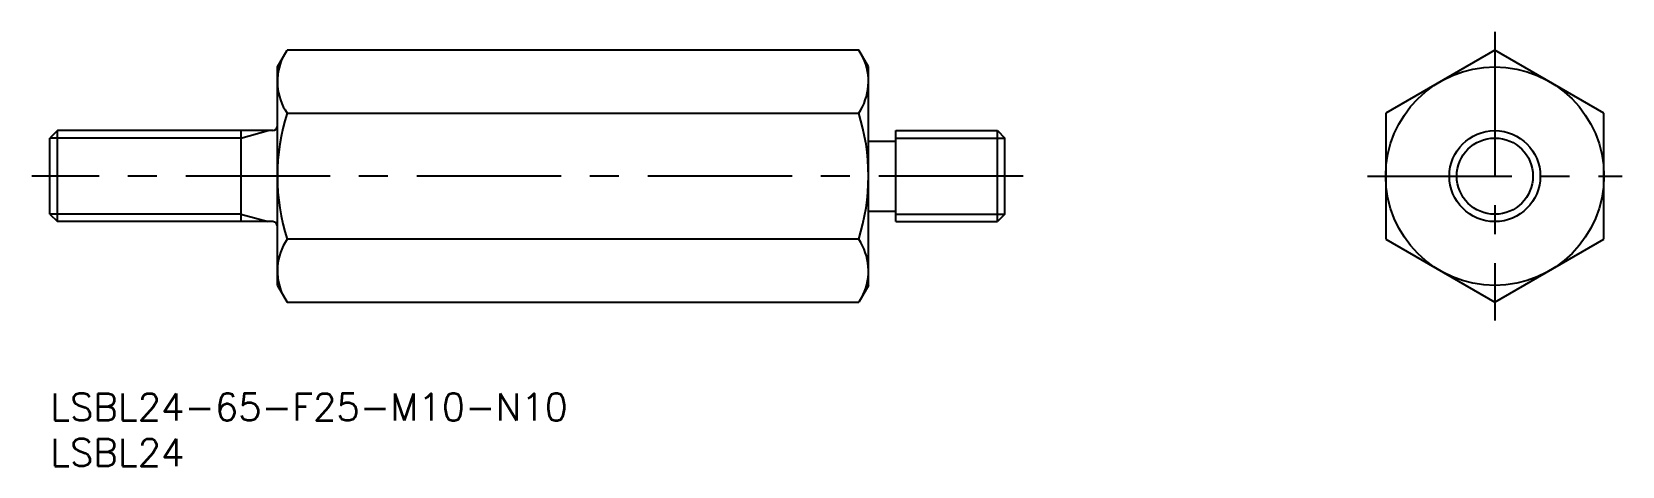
# Model space of a CAD drawing. Extents: x -2 to 173, y -8 to 40.
import ezdxf

# ---------------------------------------------------------------- set-up
doc = ezdxf.new("R2010")
doc.units = 0
doc.header["$LTSCALE"] = 0.5
doc.linetypes.add('CENTER', pattern=[50.8, 31.75, -6.35, 6.35, -6.35])
for name, color, linetype in [('MSM_CENTER', 1, 'CENTER'), ('MSM_CONTINUOUS', 7, 'CONTINUOUS'), ('MSM_NARROW', 5, 'CONTINUOUS'), ('MSM_PART_NUMBER', 7, 'CONTINUOUS')]:
    doc.layers.add(name, color=color, linetype=linetype)
doc.styles.get("Standard").update_dxf_attribs({"font": 'txt.shx', "height": 3, "bigfont": 'bigfont.shx'})

# ---------------------------------------------------------------- blocks, each defined once
blk = doc.blocks.new('*U4')
at = {"layer": 'MSM_PART_NUMBER'}
blk.add_text('LSBL24-65-F25-M10-N10', height=3, dxfattribs=at).set_placement((0, -3))
blk = doc.blocks.new('*U5')
at = {"layer": 'MSM_PART_NUMBER'}
blk.add_text('LSBL24', height=3, dxfattribs=at).set_placement((0, -8))

msp = doc.modelspace()

# ---------------------------------------------------------------- linework, layer by layer
at = {"layer": 'MSM_CENTER'}
for p, q in [((158.88, 39.71), (158.88, 8)), ((107, 23.86), (-2, 23.86)), ((144.88, 23.86), (172.88, 23.86))]:
    msp.add_line(p, q, dxfattribs=at)
at = {"layer": 'MSM_CONTINUOUS'}
for p, q in [((25, 35.86), (26.07, 37.71)), ((88.93, 37.71), (26.07, 37.71)), ((90, 35.86), (88.93, 37.71)), ((158.88, 37.71), (146.88, 30.78)), ((170.88, 30.78), (158.88, 37.71)), ((25, 11.86), (25, 35.86)), ((90, 11.86), (90, 35.86)), ((26.07, 30.78), (88.93, 30.78)), ((146.88, 30.78), (146.88, 16.93)), ((170.88, 16.93), (170.88, 30.78)), ((0.81, 28.86), (0, 28.04)), ((0, 19.67), (0, 28.04)), ((24.5, 28.86), (0.81, 28.86)), ((0.81, 18.86), (0.81, 28.86)), ((21, 28.86), (21, 18.86)), ((93, 28.86), (104.19, 28.86)), ((93, 18.86), (93, 28.86)), ((104.19, 18.86), (104.19, 28.86)), ((104.19, 28.86), (105, 28.04)), ((105, 19.67), (105, 28.04)), ((90, 27.71), (93, 27.71)), ((0, 19.67), (0.81, 18.86)), ((90, 20.01), (93, 20.01)), ((105, 19.67), (104.19, 18.86)), ((24.5, 18.86), (0.81, 18.86)), ((93, 18.86), (104.19, 18.86)), ((88.93, 16.93), (26.07, 16.93)), ((146.88, 16.93), (158.88, 10)), ((158.88, 10), (170.88, 16.93)), ((25, 11.86), (26.07, 10)), ((90, 11.86), (88.93, 10)), ((26.07, 10), (88.93, 10))]:
    msp.add_line(p, q, dxfattribs=at)
for radius in [12, 5]:
    msp.add_circle((158.88, 23.86), radius, dxfattribs=at)
for centre, radius, start, end in [((31.13, 34.25), 6.13, 154.3842, 214.3842), ((83.87, 34.25), 6.13, 325.6158, 25.6158), ((47.93, 23.86), 22.93, 162.412, 197.588), ((67.07, 23.86), 22.93, 342.412, 17.588), ((24.5, 29.36), 0.5, 270, 0), ((24.5, 18.36), 0.5, 0, 90), ((31.13, 13.46), 6.13, 145.6158, 205.6158), ((83.87, 13.46), 6.13, 334.3842, 34.3842)]:
    msp.add_arc(centre, radius, start, end, dxfattribs=at)
at = {"layer": 'MSM_NARROW'}
for p, q in [((21, 28.04), (0, 28.04)), ((21, 28.04), (24, 28.86)), ((93, 28.04), (105, 28.04)), ((21, 19.67), (0, 19.67)), ((21, 19.67), (24, 18.86)), ((93, 19.67), (105, 19.67))]:
    msp.add_line(p, q, dxfattribs=at)
msp.add_circle((158.88, 23.86), 4.19, dxfattribs=at)

# ---------------------------------------------------------------- block references
at = {"layer": 'MSM_CONTINUOUS'}
for name in ['*U4', '*U5']:
    msp.add_blockref(name, (0, 0), dxfattribs=at)

doc.saveas('drawing.dxf')
